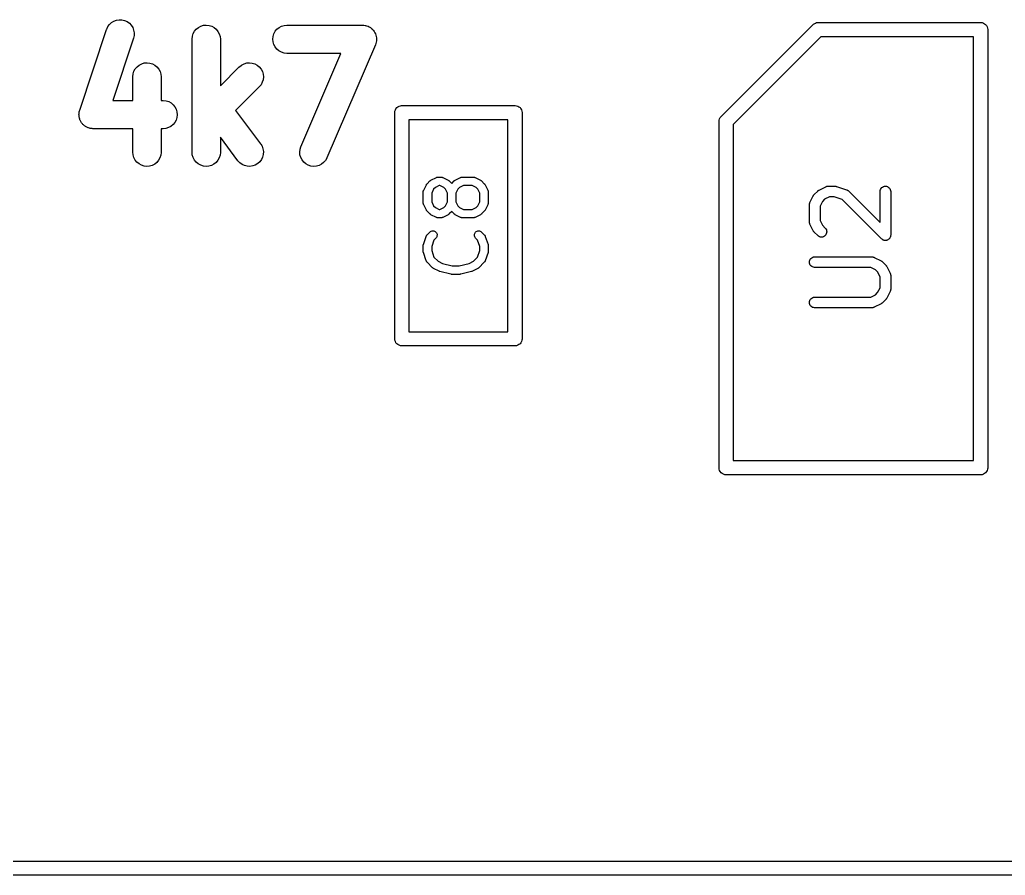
# Model space of a CAD drawing. Extents: x -0.43 to 1.15, y -0.05 to 0.65.
# Drawn here: x 0.6628 to 0.9373, y -0.052 to 0.1864 of the extents above; entities that cross this region are included whole.
import ezdxf

# ---------------------------------------------------------------- set-up
doc = ezdxf.new("R2010")
doc.units = 0
doc.header["$MEASUREMENT"] = 0
doc.layers.add('BLACK', color=7, linetype='CONTINUOUS')

msp = doc.modelspace()

# ---------------------------------------------------------------- linework, layer by layer
at = {"layer": 'BLACK', "linetype": 'CONTINUOUS'}
for p, q in [((0.68704, 0.18374), (0.68736, 0.18444)), ((0.68736, 0.18444), (0.68781, 0.18506)), ((0.68781, 0.18506), (0.68837, 0.18559)), ((0.68837, 0.18559), (0.68903, 0.18599)), ((0.68903, 0.18599), (0.68975, 0.18626)), ((0.68975, 0.18626), (0.69051, 0.18638)), ((0.69051, 0.18638), (0.69128, 0.18635)), ((0.69128, 0.18635), (0.69203, 0.18618)), ((0.69203, 0.18618), (0.69272, 0.18586)), ((0.69272, 0.18586), (0.69335, 0.18541)), ((0.69335, 0.18541), (0.69387, 0.18485)), ((0.69387, 0.18485), (0.69428, 0.1842)), ((0.69428, 0.1842), (0.69455, 0.18348)), ((0.712, 0.18376), (0.71259, 0.18424)), ((0.71259, 0.18424), (0.71328, 0.1846)), ((0.71328, 0.1846), (0.71401, 0.18482)), ((0.71401, 0.18482), (0.71478, 0.18489)), ((0.71478, 0.18489), (0.71554, 0.1848)), ((0.71554, 0.1848), (0.71628, 0.18458)), ((0.71628, 0.18458), (0.71695, 0.18421)), ((0.71695, 0.18421), (0.71754, 0.18372)), ((0.73447, 0.18374), (0.73507, 0.18423)), ((0.73507, 0.18423), (0.73575, 0.18459)), ((0.73575, 0.18459), (0.73648, 0.18481)), ((0.73648, 0.18481), (0.73725, 0.18489)), ((0.73725, 0.18489), (0.75824, 0.18489)), ((0.75824, 0.18489), (0.7583, 0.18488)), ((0.7583, 0.18488), (0.75831, 0.18488)), ((0.75831, 0.18488), (0.75833, 0.18488)), ((0.75833, 0.18488), (0.7587, 0.18484)), ((0.7587, 0.18484), (0.75906, 0.1848)), ((0.75906, 0.1848), (0.75908, 0.18479)), ((0.75908, 0.18479), (0.75909, 0.18479)), ((0.75909, 0.18479), (0.75944, 0.18468)), ((0.75944, 0.18468), (0.7598, 0.18457)), ((0.7598, 0.18457), (0.75981, 0.18456)), ((0.75981, 0.18456), (0.75982, 0.18456)), ((0.75982, 0.18456), (0.76015, 0.18437)), ((0.76015, 0.18437), (0.76047, 0.1842)), ((0.76047, 0.1842), (0.76048, 0.18419)), ((0.76048, 0.18419), (0.76049, 0.18418)), ((0.76049, 0.18418), (0.76078, 0.18394)), ((0.76078, 0.18394), (0.76106, 0.1837)), ((0.85824, 0.15949), (0.8837, 0.18495)), ((0.8837, 0.18495), (0.88376, 0.18502)), ((0.88376, 0.18502), (0.88392, 0.18515)), ((0.88392, 0.18515), (0.88406, 0.18527)), ((0.88406, 0.18527), (0.88424, 0.18536)), ((0.88424, 0.18536), (0.8844, 0.18545)), ((0.8844, 0.18545), (0.88477, 0.18556)), ((0.88477, 0.18556), (0.88506, 0.18559)), ((0.88506, 0.18559), (0.88516, 0.1856)), ((0.88506, 0.18559), (0.88506, 0.18559)), ((0.88516, 0.1856), (0.88525, 0.18559)), ((0.88525, 0.18559), (0.93034, 0.18559)), ((0.93034, 0.18559), (0.93043, 0.1856)), ((0.93043, 0.1856), (0.93053, 0.18559)), ((0.93053, 0.18559), (0.93082, 0.18556)), ((0.93082, 0.18556), (0.93119, 0.18545)), ((0.93119, 0.18545), (0.93153, 0.18527)), ((0.93153, 0.18527), (0.93183, 0.18502)), ((0.93183, 0.18502), (0.93208, 0.18472)), ((0.93208, 0.18472), (0.93226, 0.18438)), ((0.93226, 0.18438), (0.93237, 0.18401)), ((0.93237, 0.18401), (0.93241, 0.18362)), ((0.67952, 0.1612), (0.68702, 0.18369)), ((0.68702, 0.18369), (0.68704, 0.18374)), ((0.69449, 0.1812), (0.68872, 0.16389)), ((0.69466, 0.18195), (0.69449, 0.1812)), ((0.69455, 0.18348), (0.69468, 0.18272)), ((0.69468, 0.18272), (0.69466, 0.18195)), ((0.71081, 0.181), (0.7109, 0.18177)), ((0.7109, 0.18177), (0.71113, 0.1825)), ((0.71113, 0.1825), (0.7115, 0.18317)), ((0.7115, 0.18317), (0.712, 0.18376)), ((0.71754, 0.18372), (0.71803, 0.18313)), ((0.71803, 0.18313), (0.71839, 0.18245)), ((0.71839, 0.18245), (0.71861, 0.18171)), ((0.71861, 0.18171), (0.71869, 0.18095)), ((0.73331, 0.18098), (0.73339, 0.18174)), ((0.73339, 0.18174), (0.73362, 0.18247)), ((0.73362, 0.18247), (0.73398, 0.18315)), ((0.73398, 0.18315), (0.73447, 0.18374)), ((0.76106, 0.1837), (0.76107, 0.18369)), ((0.76107, 0.18369), (0.76108, 0.18368)), ((0.76108, 0.18368), (0.76131, 0.18339)), ((0.76131, 0.18339), (0.76154, 0.1831)), ((0.76154, 0.1831), (0.76155, 0.18309)), ((0.76155, 0.18309), (0.76155, 0.18308)), ((0.76155, 0.18308), (0.76172, 0.18275)), ((0.76172, 0.18275), (0.7619, 0.18242)), ((0.7619, 0.18242), (0.7619, 0.18241)), ((0.7619, 0.18241), (0.76191, 0.1824)), ((0.76191, 0.1824), (0.76201, 0.18204)), ((0.76201, 0.18204), (0.76211, 0.18169)), ((0.76211, 0.18169), (0.76211, 0.18167)), ((0.76211, 0.18167), (0.76212, 0.18166)), ((0.76212, 0.18166), (0.76215, 0.18129)), ((0.76215, 0.18129), (0.76218, 0.18092)), ((0.88597, 0.18165), (0.86154, 0.15722)), ((0.92846, 0.18165), (0.88597, 0.18165)), ((0.92846, 0.06354), (0.92846, 0.18165)), ((0.93241, 0.18362), (0.9324, 0.18353)), ((0.9324, 0.18353), (0.9324, 0.06167)), ((0.71081, 0.18095), (0.71081, 0.181)), ((0.71081, 0.14945), (0.71081, 0.18095)), ((0.71869, 0.18095), (0.71869, 0.16796)), ((0.73338, 0.18021), (0.73331, 0.18098)), ((0.7336, 0.17947), (0.73338, 0.18021)), ((0.73395, 0.17879), (0.7336, 0.17947)), ((0.73443, 0.17819), (0.73395, 0.17879)), ((0.76186, 0.1794), (0.74837, 0.1479)), ((0.76187, 0.17941), (0.76186, 0.1794)), ((0.76198, 0.17977), (0.76187, 0.17942)), ((0.76187, 0.17942), (0.76187, 0.17941)), ((0.7621, 0.18013), (0.76198, 0.17977)), ((0.76214, 0.18052), (0.7621, 0.18016)), ((0.7621, 0.18016), (0.7621, 0.18014)), ((0.7621, 0.18014), (0.7621, 0.18013)), ((0.76218, 0.18089), (0.76214, 0.18052)), ((0.76218, 0.18092), (0.76218, 0.18091)), ((0.76218, 0.18091), (0.76218, 0.18089)), ((0.73502, 0.1777), (0.73443, 0.17819)), ((0.7357, 0.17733), (0.73502, 0.1777)), ((0.73643, 0.1771), (0.7357, 0.17733)), ((0.73719, 0.17701), (0.73643, 0.1771)), ((0.73725, 0.17701), (0.73719, 0.17701)), ((0.75228, 0.17701), (0.73725, 0.17701)), ((0.74113, 0.151), (0.75228, 0.17701)), ((0.695, 0.17267), (0.6955, 0.17326)), ((0.6955, 0.17326), (0.6961, 0.17374)), ((0.6961, 0.17374), (0.69678, 0.1741)), ((0.69678, 0.1741), (0.69751, 0.17432)), ((0.69751, 0.17432), (0.69828, 0.17439)), ((0.69828, 0.17439), (0.69904, 0.17431)), ((0.69904, 0.17431), (0.69978, 0.17408)), ((0.69978, 0.17408), (0.70045, 0.17371)), ((0.70045, 0.17371), (0.70105, 0.17322)), ((0.70105, 0.17322), (0.70153, 0.17263)), ((0.71869, 0.16796), (0.72396, 0.17323)), ((0.72396, 0.17323), (0.724, 0.17327)), ((0.724, 0.17327), (0.72461, 0.17375)), ((0.72461, 0.17375), (0.72529, 0.17411)), ((0.72529, 0.17411), (0.72603, 0.17432)), ((0.72603, 0.17432), (0.72679, 0.17439)), ((0.72679, 0.17439), (0.72755, 0.1743)), ((0.72755, 0.1743), (0.72829, 0.17407)), ((0.72829, 0.17407), (0.72896, 0.17371)), ((0.72896, 0.17371), (0.72955, 0.17321)), ((0.72955, 0.17321), (0.73004, 0.17262)), ((0.69432, 0.1705), (0.6944, 0.17127)), ((0.69432, 0.17045), (0.69432, 0.1705)), ((0.69432, 0.16389), (0.69432, 0.17045)), ((0.6944, 0.17127), (0.69463, 0.172)), ((0.69463, 0.172), (0.695, 0.17267)), ((0.70153, 0.17263), (0.70189, 0.17195)), ((0.70189, 0.17195), (0.70212, 0.17122)), ((0.70212, 0.17122), (0.70219, 0.17045)), ((0.70219, 0.17045), (0.70219, 0.16389)), ((0.73004, 0.17262), (0.73039, 0.17194)), ((0.73039, 0.17194), (0.73061, 0.1712)), ((0.73061, 0.1712), (0.73069, 0.17044)), ((0.73069, 0.17044), (0.73061, 0.16967)), ((0.72953, 0.16767), (0.72295, 0.16108)), ((0.73002, 0.16826), (0.72953, 0.16767)), ((0.73038, 0.16894), (0.73002, 0.16826)), ((0.73061, 0.16967), (0.73038, 0.16894)), ((0.68872, 0.16389), (0.69432, 0.16389)), ((0.70219, 0.16389), (0.70275, 0.16389)), ((0.70275, 0.16389), (0.70281, 0.16389)), ((0.70281, 0.16389), (0.70357, 0.1638)), ((0.70357, 0.1638), (0.7043, 0.16357)), ((0.7043, 0.16357), (0.70498, 0.1632)), ((0.70498, 0.1632), (0.70556, 0.16271)), ((0.70556, 0.16271), (0.70605, 0.16211)), ((0.70605, 0.16211), (0.7064, 0.16143)), ((0.76785, 0.16189), (0.76815, 0.16214)), ((0.76815, 0.16214), (0.7685, 0.16232)), ((0.7685, 0.16232), (0.76887, 0.16243)), ((0.76887, 0.16243), (0.76916, 0.16246)), ((0.76916, 0.16246), (0.76925, 0.16247)), ((0.76925, 0.16247), (0.76935, 0.16246)), ((0.76935, 0.16246), (0.80065, 0.16246)), ((0.80065, 0.16246), (0.80075, 0.16247)), ((0.80075, 0.16247), (0.80084, 0.16246)), ((0.80084, 0.16246), (0.80113, 0.16243)), ((0.80113, 0.16243), (0.80151, 0.16232)), ((0.80151, 0.16232), (0.80185, 0.16214)), ((0.80185, 0.16214), (0.80215, 0.16189)), ((0.67932, 0.15998), (0.67934, 0.16021)), ((0.67933, 0.15983), (0.67932, 0.15998)), ((0.67933, 0.15968), (0.67933, 0.15983)), ((0.67937, 0.15945), (0.67933, 0.15968)), ((0.67934, 0.16021), (0.67935, 0.16045)), ((0.67935, 0.16045), (0.67938, 0.16059)), ((0.67939, 0.15921), (0.67937, 0.15945)), ((0.67938, 0.16059), (0.6794, 0.16074)), ((0.67943, 0.15907), (0.67939, 0.15921)), ((0.6794, 0.16074), (0.67947, 0.16097)), ((0.67947, 0.16097), (0.67952, 0.1612)), ((0.7064, 0.16143), (0.70662, 0.16069)), ((0.70669, 0.15992), (0.70661, 0.15916)), ((0.70662, 0.16069), (0.70669, 0.15992)), ((0.72295, 0.16108), (0.7299, 0.15182)), ((0.76727, 0.16049), (0.76731, 0.16088)), ((0.76728, 0.1604), (0.76727, 0.16049)), ((0.76728, 0.0976), (0.76728, 0.1604)), ((0.76731, 0.16088), (0.76743, 0.16125)), ((0.76743, 0.16125), (0.76761, 0.16159)), ((0.76761, 0.16159), (0.76785, 0.16189)), ((0.80215, 0.16189), (0.80239, 0.16159)), ((0.80239, 0.16159), (0.80258, 0.16125)), ((0.80258, 0.16125), (0.80269, 0.16088)), ((0.80269, 0.16088), (0.80273, 0.16049)), ((0.80273, 0.16049), (0.80272, 0.1604)), ((0.80272, 0.1604), (0.80272, 0.0976)), ((0.85792, 0.15913), (0.85803, 0.15926)), ((0.85803, 0.15926), (0.85817, 0.15943)), ((0.85817, 0.15943), (0.85824, 0.15949)), ((0.67946, 0.15892), (0.67943, 0.15907)), ((0.67954, 0.1587), (0.67946, 0.15892)), ((0.6796, 0.15848), (0.67954, 0.1587)), ((0.67967, 0.15834), (0.6796, 0.15848)), ((0.67973, 0.1582), (0.67967, 0.15834)), ((0.67985, 0.158), (0.67973, 0.1582)), ((0.67996, 0.1578), (0.67985, 0.158)), ((0.68005, 0.15768), (0.67996, 0.1578)), ((0.68013, 0.15755), (0.68005, 0.15768)), ((0.68029, 0.15738), (0.68013, 0.15755)), ((0.68044, 0.1572), (0.68029, 0.15738)), ((0.68056, 0.1571), (0.68044, 0.1572)), ((0.68066, 0.15699), (0.68056, 0.1571)), ((0.68085, 0.15685), (0.68066, 0.15699)), ((0.68103, 0.1567), (0.68085, 0.15685)), ((0.68116, 0.15663), (0.68103, 0.1567)), ((0.68128, 0.15654), (0.68116, 0.15663)), ((0.6815, 0.15645), (0.68128, 0.15654)), ((0.70493, 0.15667), (0.70425, 0.15631)), ((0.70553, 0.15716), (0.70493, 0.15667)), ((0.70602, 0.15775), (0.70553, 0.15716)), ((0.70638, 0.15843), (0.70602, 0.15775)), ((0.70661, 0.15916), (0.70638, 0.15843)), ((0.77122, 0.15852), (0.77122, 0.09947)), ((0.79878, 0.15852), (0.77122, 0.15852)), ((0.79878, 0.09947), (0.79878, 0.15852)), ((0.85759, 0.15803), (0.85761, 0.1582)), ((0.8576, 0.15793), (0.85759, 0.15803)), ((0.8576, 0.06167), (0.8576, 0.15793)), ((0.85761, 0.1582), (0.85763, 0.15842)), ((0.85763, 0.15842), (0.85774, 0.15879)), ((0.85774, 0.15879), (0.8579, 0.15909)), ((0.8579, 0.15909), (0.85792, 0.15913)), ((0.86154, 0.15722), (0.86154, 0.06354)), ((0.6817, 0.15633), (0.6815, 0.15645)), ((0.68185, 0.15629), (0.6817, 0.15633)), ((0.68198, 0.15623), (0.68185, 0.15629)), ((0.68221, 0.15617), (0.68198, 0.15623)), ((0.68244, 0.1561), (0.68221, 0.15617)), ((0.68258, 0.15608), (0.68244, 0.1561)), ((0.68273, 0.15605), (0.68258, 0.15608)), ((0.68297, 0.15604), (0.68273, 0.15605)), ((0.6832, 0.15601), (0.68297, 0.15604)), ((0.68325, 0.15601), (0.6832, 0.15601)), ((0.69432, 0.15601), (0.68325, 0.15601)), ((0.69432, 0.14945), (0.69432, 0.15601)), ((0.70275, 0.15601), (0.70219, 0.15601)), ((0.70219, 0.15601), (0.70219, 0.14945)), ((0.70352, 0.15609), (0.70275, 0.15601)), ((0.70425, 0.15631), (0.70352, 0.15609)), ((0.7236, 0.14709), (0.71869, 0.15364)), ((0.71869, 0.15364), (0.71869, 0.14945)), ((0.7299, 0.15182), (0.72993, 0.15177)), ((0.72993, 0.15177), (0.73032, 0.15111)), ((0.73032, 0.15111), (0.73057, 0.15038)), ((0.7409, 0.15027), (0.74113, 0.151)), ((0.69439, 0.14869), (0.69432, 0.14945)), ((0.69461, 0.14795), (0.69439, 0.14869)), ((0.7021, 0.14863), (0.70187, 0.1479)), ((0.70219, 0.1494), (0.7021, 0.14863)), ((0.70219, 0.14945), (0.70219, 0.1494)), ((0.71089, 0.14869), (0.71081, 0.14945)), ((0.71111, 0.14795), (0.71089, 0.14869)), ((0.7186, 0.14863), (0.71837, 0.1479)), ((0.71869, 0.1494), (0.7186, 0.14863)), ((0.71869, 0.14945), (0.71869, 0.1494)), ((0.73064, 0.14885), (0.73045, 0.14811)), ((0.73057, 0.15038), (0.73068, 0.14962)), ((0.73068, 0.14962), (0.73064, 0.14885)), ((0.74081, 0.14951), (0.7409, 0.15027)), ((0.74087, 0.14874), (0.74081, 0.14951)), ((0.74109, 0.148), (0.74087, 0.14874)), ((0.69497, 0.14727), (0.69461, 0.14795)), ((0.69546, 0.14668), (0.69497, 0.14727)), ((0.69605, 0.14619), (0.69546, 0.14668)), ((0.69673, 0.14582), (0.69605, 0.14619)), ((0.69746, 0.1456), (0.69673, 0.14582)), ((0.69822, 0.14552), (0.69746, 0.1456)), ((0.69899, 0.14558), (0.69822, 0.14552)), ((0.69973, 0.1458), (0.69899, 0.14558)), ((0.70041, 0.14616), (0.69973, 0.1458)), ((0.70101, 0.14664), (0.70041, 0.14616)), ((0.7015, 0.14723), (0.70101, 0.14664)), ((0.70187, 0.1479), (0.7015, 0.14723)), ((0.71147, 0.14727), (0.71111, 0.14795)), ((0.71196, 0.14668), (0.71147, 0.14727)), ((0.71255, 0.14619), (0.71196, 0.14668)), ((0.71322, 0.14582), (0.71255, 0.14619)), ((0.71396, 0.1456), (0.71322, 0.14582)), ((0.71472, 0.14552), (0.71396, 0.1456)), ((0.71549, 0.14558), (0.71472, 0.14552)), ((0.71623, 0.1458), (0.71549, 0.14558)), ((0.71691, 0.14616), (0.71623, 0.1458)), ((0.7175, 0.14664), (0.71691, 0.14616)), ((0.718, 0.14723), (0.7175, 0.14664)), ((0.71837, 0.1479), (0.718, 0.14723)), ((0.72412, 0.14652), (0.7236, 0.14709)), ((0.72474, 0.14607), (0.72412, 0.14652)), ((0.72543, 0.14574), (0.72474, 0.14607)), ((0.72618, 0.14556), (0.72543, 0.14574)), ((0.72695, 0.14552), (0.72618, 0.14556)), ((0.72771, 0.14563), (0.72695, 0.14552)), ((0.72843, 0.14589), (0.72771, 0.14563)), ((0.72909, 0.14629), (0.72843, 0.14589)), ((0.72966, 0.1468), (0.72909, 0.14629)), ((0.73012, 0.14742), (0.72966, 0.1468)), ((0.73045, 0.14811), (0.73012, 0.14742)), ((0.74144, 0.14732), (0.74109, 0.148)), ((0.74191, 0.14672), (0.74144, 0.14732)), ((0.7425, 0.14622), (0.74191, 0.14672)), ((0.74317, 0.14585), (0.7425, 0.14622)), ((0.7439, 0.14561), (0.74317, 0.14585)), ((0.74467, 0.14552), (0.7439, 0.14561)), ((0.74543, 0.14558), (0.74467, 0.14552)), ((0.74617, 0.14578), (0.74543, 0.14558)), ((0.74686, 0.14613), (0.74617, 0.14578)), ((0.74746, 0.1466), (0.74686, 0.14613)), ((0.74796, 0.14718), (0.74746, 0.1466)), ((0.74834, 0.14785), (0.74796, 0.14718)), ((0.74837, 0.1479), (0.74834, 0.14785)), ((0.77532, 0.1389), (0.77607, 0.1404)), ((0.77607, 0.1404), (0.77608, 0.14041)), ((0.77608, 0.14041), (0.77611, 0.14047)), ((0.77611, 0.14047), (0.77614, 0.14053)), ((0.77614, 0.14053), (0.77618, 0.14056)), ((0.77618, 0.14056), (0.7762, 0.14061)), ((0.7762, 0.14061), (0.77625, 0.14065)), ((0.77625, 0.14065), (0.77629, 0.1407)), ((0.77629, 0.1407), (0.77704, 0.14145)), ((0.77704, 0.14145), (0.77705, 0.14147)), ((0.77705, 0.14147), (0.7771, 0.14151)), ((0.7771, 0.14151), (0.77715, 0.14155)), ((0.77715, 0.14155), (0.77719, 0.14158)), ((0.77719, 0.14158), (0.77723, 0.14161)), ((0.77723, 0.14161), (0.77729, 0.14164)), ((0.77729, 0.14164), (0.77735, 0.14168)), ((0.77735, 0.14168), (0.77885, 0.14243)), ((0.77965, 0.14019), (0.77858, 0.13965)), ((0.77885, 0.14243), (0.77886, 0.14243)), ((0.77886, 0.14243), (0.7789, 0.14244)), ((0.7789, 0.14244), (0.77893, 0.14246)), ((0.77893, 0.14246), (0.779, 0.14249)), ((0.779, 0.14249), (0.77908, 0.14251)), ((0.77908, 0.14251), (0.77911, 0.14252)), ((0.77911, 0.14252), (0.77915, 0.14253)), ((0.77915, 0.14253), (0.77923, 0.14254)), ((0.77923, 0.14254), (0.77931, 0.14255)), ((0.77931, 0.14255), (0.77934, 0.14255)), ((0.77934, 0.14255), (0.77938, 0.14255)), ((0.77938, 0.14255), (0.78013, 0.14255)), ((0.77985, 0.14019), (0.77965, 0.14019)), ((0.78093, 0.13965), (0.77985, 0.14019)), ((0.78013, 0.14255), (0.78014, 0.14255)), ((0.78014, 0.14255), (0.78018, 0.14255)), ((0.78018, 0.14255), (0.78021, 0.14255)), ((0.78021, 0.14255), (0.78029, 0.14253)), ((0.78029, 0.14253), (0.78037, 0.14253)), ((0.78037, 0.14253), (0.7804, 0.14251)), ((0.7804, 0.14251), (0.78044, 0.14251)), ((0.78044, 0.14251), (0.78051, 0.14248)), ((0.78051, 0.14248), (0.78059, 0.14245)), ((0.78059, 0.14245), (0.78062, 0.14244)), ((0.78062, 0.14244), (0.78065, 0.14243)), ((0.78065, 0.14243), (0.78215, 0.14168)), ((0.78215, 0.14168), (0.78217, 0.14167)), ((0.78217, 0.14167), (0.78222, 0.14163)), ((0.78222, 0.14163), (0.78228, 0.1416)), ((0.78228, 0.1416), (0.78232, 0.14157)), ((0.78232, 0.14157), (0.78236, 0.14154)), ((0.78236, 0.14154), (0.78241, 0.1415)), ((0.78241, 0.1415), (0.78246, 0.14145)), ((0.78246, 0.14145), (0.78312, 0.14079)), ((0.78312, 0.14079), (0.78379, 0.14145)), ((0.78379, 0.14145), (0.7838, 0.14147)), ((0.7838, 0.14147), (0.78385, 0.14151)), ((0.78385, 0.14151), (0.7839, 0.14155)), ((0.7839, 0.14155), (0.78394, 0.14158)), ((0.78394, 0.14158), (0.78398, 0.14161)), ((0.78398, 0.14161), (0.78404, 0.14164)), ((0.78404, 0.14164), (0.7841, 0.14168)), ((0.7841, 0.14168), (0.7856, 0.14243)), ((0.7864, 0.14019), (0.78533, 0.13965)), ((0.7856, 0.14243), (0.78561, 0.14243)), ((0.78561, 0.14243), (0.78564, 0.14244)), ((0.78564, 0.14244), (0.78568, 0.14246)), ((0.78568, 0.14246), (0.78575, 0.14249)), ((0.78575, 0.14249), (0.78583, 0.14251)), ((0.78583, 0.14251), (0.78586, 0.14252)), ((0.78586, 0.14252), (0.7859, 0.14253)), ((0.7859, 0.14253), (0.78598, 0.14254)), ((0.78598, 0.14254), (0.78606, 0.14255)), ((0.78606, 0.14255), (0.78609, 0.14255)), ((0.78609, 0.14255), (0.78612, 0.14255)), ((0.78612, 0.14255), (0.78912, 0.14255)), ((0.78885, 0.14019), (0.7864, 0.14019)), ((0.78992, 0.13965), (0.78885, 0.14019)), ((0.78912, 0.14255), (0.78914, 0.14255)), ((0.78914, 0.14255), (0.78918, 0.14255)), ((0.78918, 0.14255), (0.78921, 0.14255)), ((0.78921, 0.14255), (0.78929, 0.14253)), ((0.78929, 0.14253), (0.78937, 0.14253)), ((0.78937, 0.14253), (0.7894, 0.14251)), ((0.7894, 0.14251), (0.78944, 0.14251)), ((0.78944, 0.14251), (0.78951, 0.14248)), ((0.78951, 0.14248), (0.78959, 0.14245)), ((0.78959, 0.14245), (0.78962, 0.14244)), ((0.78962, 0.14244), (0.78965, 0.14243)), ((0.78965, 0.14243), (0.79115, 0.14168)), ((0.79115, 0.14168), (0.79117, 0.14167)), ((0.79117, 0.14167), (0.79122, 0.14163)), ((0.79122, 0.14163), (0.79128, 0.1416)), ((0.79128, 0.1416), (0.79132, 0.14157)), ((0.79132, 0.14157), (0.79136, 0.14154)), ((0.79136, 0.14154), (0.79141, 0.1415)), ((0.79141, 0.1415), (0.79146, 0.14145)), ((0.79146, 0.14145), (0.79221, 0.1407)), ((0.79221, 0.1407), (0.79222, 0.14069)), ((0.79222, 0.14069), (0.79226, 0.14064)), ((0.79226, 0.14064), (0.79231, 0.14059)), ((0.79231, 0.14059), (0.79233, 0.14055)), ((0.79233, 0.14055), (0.79236, 0.14051)), ((0.79236, 0.14051), (0.79239, 0.14045)), ((0.79239, 0.14045), (0.79243, 0.1404)), ((0.79243, 0.1404), (0.79318, 0.1389)), ((0.88768, 0.13998), (0.88778, 0.13999)), ((0.88778, 0.13999), (0.88788, 0.14001)), ((0.88788, 0.14001), (0.88793, 0.14001)), ((0.88793, 0.14001), (0.88797, 0.14001)), ((0.88797, 0.14001), (0.88984, 0.14001)), ((0.88984, 0.14001), (0.88987, 0.14001)), ((0.88987, 0.14001), (0.88995, 0.14)), ((0.88995, 0.14), (0.89003, 0.14)), ((0.89003, 0.14), (0.89009, 0.13998)), ((0.90363, 0.13998), (0.90392, 0.14001)), ((0.90392, 0.14001), (0.9042, 0.13998)), ((0.77519, 0.13839), (0.7752, 0.13842)), ((0.77519, 0.13837), (0.77519, 0.13839)), ((0.77519, 0.13537), (0.77519, 0.13837)), ((0.7752, 0.13846), (0.77521, 0.13853)), ((0.7752, 0.13842), (0.7752, 0.13846)), ((0.77521, 0.13853), (0.77522, 0.13861)), ((0.77522, 0.13861), (0.77523, 0.13865)), ((0.77523, 0.13865), (0.77524, 0.13868)), ((0.77524, 0.13868), (0.77527, 0.13876)), ((0.77527, 0.13876), (0.77529, 0.13883)), ((0.77529, 0.13883), (0.77531, 0.13887)), ((0.77531, 0.13887), (0.77532, 0.1389)), ((0.7781, 0.13917), (0.77756, 0.13809)), ((0.77756, 0.13809), (0.77756, 0.13565)), ((0.77858, 0.13965), (0.7781, 0.13917)), ((0.78141, 0.13917), (0.78093, 0.13965)), ((0.78194, 0.13809), (0.78141, 0.13917)), ((0.78194, 0.13565), (0.78194, 0.13809)), ((0.78485, 0.13917), (0.78431, 0.13809)), ((0.78431, 0.13809), (0.78431, 0.13565)), ((0.78533, 0.13965), (0.78485, 0.13917)), ((0.7904, 0.13917), (0.78992, 0.13965)), ((0.79094, 0.13809), (0.7904, 0.13917)), ((0.79094, 0.13565), (0.79094, 0.13809)), ((0.79318, 0.1389), (0.79319, 0.13888)), ((0.79319, 0.13888), (0.7932, 0.13885)), ((0.7932, 0.13885), (0.79322, 0.13882)), ((0.79322, 0.13882), (0.79324, 0.13874)), ((0.79324, 0.13874), (0.79327, 0.13867)), ((0.79327, 0.13867), (0.79327, 0.13863)), ((0.79327, 0.13863), (0.79328, 0.1386)), ((0.79328, 0.1386), (0.79329, 0.13852)), ((0.79329, 0.13852), (0.7933, 0.13844)), ((0.7933, 0.13844), (0.7933, 0.13841)), ((0.7933, 0.13841), (0.79331, 0.13837)), ((0.79331, 0.13837), (0.79331, 0.13537)), ((0.8829, 0.13545), (0.88384, 0.13732)), ((0.88384, 0.13732), (0.88385, 0.13734)), ((0.88385, 0.13734), (0.88389, 0.13741)), ((0.88389, 0.13741), (0.88393, 0.13748)), ((0.88393, 0.13748), (0.88397, 0.13753)), ((0.88397, 0.13753), (0.884, 0.13758)), ((0.884, 0.13758), (0.88406, 0.13764)), ((0.88406, 0.13764), (0.88411, 0.1377)), ((0.88411, 0.1377), (0.88505, 0.13864)), ((0.88505, 0.13864), (0.88507, 0.13866)), ((0.88507, 0.13866), (0.88513, 0.13871)), ((0.88513, 0.13871), (0.88519, 0.13876)), ((0.88519, 0.13876), (0.88524, 0.1388)), ((0.88524, 0.1388), (0.88529, 0.13883)), ((0.88529, 0.13883), (0.88536, 0.13887)), ((0.88536, 0.13887), (0.88543, 0.13892)), ((0.88543, 0.13892), (0.88731, 0.13985)), ((0.88731, 0.13985), (0.88733, 0.13986)), ((0.88733, 0.13986), (0.88737, 0.13988)), ((0.88737, 0.13988), (0.88741, 0.1399)), ((0.88741, 0.1399), (0.8875, 0.13993)), ((0.8875, 0.13993), (0.8876, 0.13996)), ((0.8876, 0.13996), (0.88764, 0.13997)), ((0.88764, 0.13997), (0.88768, 0.13998)), ((0.89009, 0.13998), (0.89015, 0.13998)), ((0.89015, 0.13998), (0.89023, 0.13995)), ((0.89023, 0.13995), (0.89031, 0.13994)), ((0.89031, 0.13994), (0.89312, 0.139)), ((0.89312, 0.139), (0.89314, 0.13899)), ((0.89314, 0.13899), (0.89318, 0.13897)), ((0.89318, 0.13897), (0.89322, 0.13896)), ((0.89322, 0.13896), (0.89331, 0.13891)), ((0.89331, 0.13891), (0.8934, 0.13887)), ((0.8934, 0.13887), (0.89344, 0.13884)), ((0.89344, 0.13884), (0.89348, 0.13882)), ((0.89348, 0.13882), (0.89355, 0.13876)), ((0.89355, 0.13876), (0.89364, 0.1387)), ((0.89364, 0.1387), (0.89367, 0.13867)), ((0.89367, 0.13867), (0.8937, 0.13864)), ((0.8937, 0.13864), (0.90243, 0.12991)), ((0.90243, 0.13856), (0.90246, 0.13884)), ((0.90243, 0.13853), (0.90243, 0.13856)), ((0.90243, 0.12991), (0.90243, 0.13853)), ((0.90246, 0.13884), (0.90255, 0.13912)), ((0.90255, 0.13912), (0.90269, 0.13937)), ((0.90269, 0.13937), (0.90287, 0.13959)), ((0.90287, 0.13959), (0.9031, 0.13977)), ((0.9031, 0.13977), (0.90335, 0.1399)), ((0.90335, 0.1399), (0.90363, 0.13998)), ((0.9042, 0.13998), (0.90448, 0.13989)), ((0.90448, 0.13989), (0.90473, 0.13976)), ((0.90473, 0.13976), (0.90495, 0.13957)), ((0.90495, 0.13957), (0.90514, 0.13935)), ((0.90514, 0.13935), (0.90527, 0.1391)), ((0.90527, 0.1391), (0.90535, 0.13882)), ((0.90535, 0.13882), (0.90538, 0.13853)), ((0.90538, 0.13853), (0.90538, 0.12635)), ((0.7752, 0.13534), (0.77519, 0.13537)), ((0.7752, 0.1353), (0.7752, 0.13534)), ((0.77521, 0.13522), (0.7752, 0.1353)), ((0.77522, 0.13514), (0.77521, 0.13522)), ((0.77523, 0.13511), (0.77522, 0.13514)), ((0.77523, 0.13507), (0.77523, 0.13511)), ((0.77526, 0.135), (0.77523, 0.13507)), ((0.77528, 0.13492), (0.77526, 0.135)), ((0.7753, 0.13489), (0.77528, 0.13492)), ((0.77531, 0.13486), (0.7753, 0.13489)), ((0.77532, 0.13484), (0.77531, 0.13486)), ((0.77607, 0.13334), (0.77532, 0.13484)), ((0.77756, 0.13565), (0.7781, 0.13457)), ((0.7781, 0.13457), (0.77858, 0.13409)), ((0.78093, 0.13409), (0.78141, 0.13457)), ((0.78141, 0.13457), (0.78194, 0.13565)), ((0.78431, 0.13565), (0.78485, 0.13457)), ((0.78485, 0.13457), (0.78533, 0.13409)), ((0.78992, 0.13409), (0.7904, 0.13457)), ((0.7904, 0.13457), (0.79094, 0.13565)), ((0.79318, 0.13484), (0.79243, 0.13334)), ((0.79319, 0.13487), (0.79318, 0.13484)), ((0.79321, 0.1349), (0.79319, 0.13487)), ((0.79323, 0.13498), (0.79321, 0.1349)), ((0.79326, 0.13506), (0.79323, 0.13498)), ((0.79327, 0.13509), (0.79326, 0.13506)), ((0.79328, 0.13512), (0.79327, 0.13509)), ((0.79329, 0.1352), (0.79328, 0.13512)), ((0.7933, 0.13528), (0.79329, 0.1352)), ((0.79331, 0.13535), (0.7933, 0.13532)), ((0.7933, 0.13532), (0.7933, 0.13528)), ((0.79331, 0.13537), (0.79331, 0.13535)), ((0.88274, 0.13481), (0.88275, 0.13485)), ((0.88274, 0.13478), (0.88274, 0.13481)), ((0.88274, 0.1301), (0.88274, 0.13478)), ((0.88275, 0.13489), (0.88277, 0.13499)), ((0.88275, 0.13485), (0.88275, 0.13489)), ((0.88277, 0.13499), (0.88278, 0.13509)), ((0.88278, 0.13509), (0.88279, 0.13513)), ((0.88279, 0.13513), (0.8828, 0.13518)), ((0.8828, 0.13518), (0.88283, 0.13527)), ((0.88283, 0.13527), (0.88286, 0.13537)), ((0.88286, 0.13537), (0.88288, 0.1354)), ((0.88288, 0.1354), (0.8829, 0.13545)), ((0.88637, 0.13578), (0.8857, 0.13444)), ((0.88697, 0.13638), (0.88637, 0.13578)), ((0.88832, 0.13706), (0.88697, 0.13638)), ((0.8896, 0.13706), (0.88832, 0.13706)), ((0.89186, 0.13631), (0.8896, 0.13706)), ((0.90286, 0.1253), (0.89186, 0.13631)), ((0.77611, 0.13329), (0.77607, 0.13334)), ((0.77614, 0.13323), (0.77611, 0.13329)), ((0.77617, 0.13319), (0.77614, 0.13323)), ((0.77619, 0.13315), (0.77617, 0.13319)), ((0.77624, 0.1331), (0.77619, 0.13315)), ((0.77628, 0.13305), (0.77624, 0.1331)), ((0.77629, 0.13303), (0.77628, 0.13305)), ((0.77704, 0.13229), (0.77629, 0.13303)), ((0.77709, 0.13224), (0.77704, 0.13229)), ((0.77714, 0.1322), (0.77709, 0.13224)), ((0.77718, 0.13217), (0.77714, 0.1322)), ((0.77722, 0.13214), (0.77718, 0.13217)), ((0.77728, 0.13211), (0.77722, 0.13214)), ((0.77733, 0.13207), (0.77728, 0.13211)), ((0.77735, 0.13206), (0.77733, 0.13207)), ((0.77885, 0.13131), (0.77735, 0.13206)), ((0.77858, 0.13409), (0.77965, 0.13355)), ((0.77965, 0.13355), (0.77985, 0.13355)), ((0.77985, 0.13355), (0.78093, 0.13409)), ((0.78215, 0.13206), (0.78065, 0.13131)), ((0.78221, 0.1321), (0.78215, 0.13206)), ((0.78227, 0.13213), (0.78221, 0.1321)), ((0.78231, 0.13216), (0.78227, 0.13213)), ((0.78235, 0.13219), (0.78231, 0.13216)), ((0.7824, 0.13223), (0.78235, 0.13219)), ((0.78245, 0.13227), (0.7824, 0.13223)), ((0.78246, 0.13229), (0.78245, 0.13227)), ((0.78312, 0.13295), (0.78246, 0.13229)), ((0.78379, 0.13229), (0.78312, 0.13295)), ((0.78384, 0.13224), (0.78379, 0.13229)), ((0.78389, 0.1322), (0.78384, 0.13224)), ((0.78393, 0.13217), (0.78389, 0.1322)), ((0.78397, 0.13214), (0.78393, 0.13217)), ((0.78403, 0.13211), (0.78397, 0.13214)), ((0.78408, 0.13207), (0.78403, 0.13211)), ((0.7841, 0.13206), (0.78408, 0.13207)), ((0.7856, 0.13131), (0.7841, 0.13206)), ((0.78533, 0.13409), (0.7864, 0.13355)), ((0.7864, 0.13355), (0.78885, 0.13355)), ((0.78885, 0.13355), (0.78992, 0.13409)), ((0.79115, 0.13206), (0.78965, 0.13131)), ((0.79121, 0.1321), (0.79115, 0.13206)), ((0.79127, 0.13213), (0.79121, 0.1321)), ((0.79131, 0.13216), (0.79127, 0.13213)), ((0.79135, 0.13219), (0.79131, 0.13216)), ((0.7914, 0.13223), (0.79135, 0.13219)), ((0.79145, 0.13227), (0.7914, 0.13223)), ((0.79146, 0.13229), (0.79145, 0.13227)), ((0.79221, 0.13303), (0.79146, 0.13229)), ((0.79225, 0.13309), (0.79221, 0.13303)), ((0.7923, 0.13313), (0.79225, 0.13309)), ((0.79232, 0.13317), (0.7923, 0.13313)), ((0.79236, 0.13321), (0.79232, 0.13317)), ((0.79239, 0.13327), (0.79236, 0.13321)), ((0.79242, 0.13333), (0.79239, 0.13327)), ((0.79243, 0.13334), (0.79242, 0.13333)), ((0.8857, 0.13444), (0.8857, 0.13045)), ((0.77888, 0.1313), (0.77885, 0.13131)), ((0.77891, 0.13129), (0.77888, 0.1313)), ((0.77899, 0.13126), (0.77891, 0.13129)), ((0.77906, 0.13123), (0.77899, 0.13126)), ((0.7791, 0.13123), (0.77906, 0.13123)), ((0.77913, 0.13121), (0.7791, 0.13123)), ((0.77921, 0.13121), (0.77913, 0.13121)), ((0.77929, 0.13119), (0.77921, 0.13121)), ((0.77932, 0.13119), (0.77929, 0.13119)), ((0.77936, 0.13119), (0.77932, 0.13119)), ((0.77938, 0.13119), (0.77936, 0.13119)), ((0.78013, 0.13119), (0.77938, 0.13119)), ((0.78016, 0.13119), (0.78013, 0.13119)), ((0.78019, 0.13119), (0.78016, 0.13119)), ((0.78027, 0.1312), (0.78019, 0.13119)), ((0.78036, 0.13121), (0.78027, 0.1312)), ((0.78039, 0.13122), (0.78036, 0.13121)), ((0.78042, 0.13123), (0.78039, 0.13122)), ((0.7805, 0.13126), (0.78042, 0.13123)), ((0.78058, 0.13128), (0.7805, 0.13126)), ((0.78061, 0.13129), (0.78058, 0.13128)), ((0.78064, 0.13131), (0.78061, 0.13129)), ((0.78065, 0.13131), (0.78064, 0.13131)), ((0.78563, 0.1313), (0.7856, 0.13131)), ((0.78566, 0.13129), (0.78563, 0.1313)), ((0.78574, 0.13126), (0.78566, 0.13129)), ((0.78581, 0.13123), (0.78574, 0.13126)), ((0.78585, 0.13123), (0.78581, 0.13123)), ((0.78588, 0.13121), (0.78585, 0.13123)), ((0.78596, 0.13121), (0.78588, 0.13121)), ((0.78604, 0.13119), (0.78596, 0.13121)), ((0.78607, 0.13119), (0.78604, 0.13119)), ((0.78611, 0.13119), (0.78607, 0.13119)), ((0.78612, 0.13119), (0.78611, 0.13119)), ((0.78912, 0.13119), (0.78612, 0.13119)), ((0.78916, 0.13119), (0.78912, 0.13119)), ((0.78919, 0.13119), (0.78916, 0.13119)), ((0.78927, 0.1312), (0.78919, 0.13119)), ((0.78935, 0.13121), (0.78927, 0.1312)), ((0.78939, 0.13122), (0.78935, 0.13121)), ((0.78942, 0.13123), (0.78939, 0.13122)), ((0.7895, 0.13126), (0.78942, 0.13123)), ((0.78958, 0.13128), (0.7895, 0.13126)), ((0.78961, 0.13129), (0.78958, 0.13128)), ((0.78964, 0.13131), (0.78961, 0.13129)), ((0.78965, 0.13131), (0.78964, 0.13131)), ((0.88275, 0.13005), (0.88274, 0.1301)), ((0.88275, 0.13001), (0.88275, 0.13005)), ((0.88276, 0.12991), (0.88275, 0.13001)), ((0.88277, 0.12981), (0.88276, 0.12991)), ((0.88278, 0.12977), (0.88277, 0.12981)), ((0.88279, 0.12973), (0.88278, 0.12977)), ((0.88283, 0.12963), (0.88279, 0.12973)), ((0.88285, 0.12954), (0.88283, 0.12963)), ((0.88287, 0.1295), (0.88285, 0.12954)), ((0.88289, 0.12946), (0.88287, 0.1295)), ((0.8829, 0.12944), (0.88289, 0.12946)), ((0.88384, 0.12756), (0.8829, 0.12944)), ((0.8857, 0.13045), (0.88637, 0.1291)), ((0.88637, 0.1291), (0.88714, 0.12833)), ((0.77613, 0.12625), (0.77614, 0.12628)), ((0.77614, 0.12628), (0.7762, 0.12634)), ((0.7762, 0.12634), (0.77624, 0.12641)), ((0.77624, 0.12641), (0.77627, 0.12643)), ((0.77627, 0.12643), (0.77629, 0.12646)), ((0.77629, 0.12646), (0.77704, 0.12721)), ((0.77704, 0.12721), (0.77705, 0.12722)), ((0.77705, 0.12722), (0.77723, 0.12736)), ((0.77723, 0.12736), (0.77744, 0.12747)), ((0.77744, 0.12747), (0.77766, 0.12753)), ((0.77766, 0.12753), (0.77789, 0.12755)), ((0.77789, 0.12755), (0.77812, 0.12753)), ((0.77812, 0.12753), (0.77834, 0.12746)), ((0.77834, 0.12746), (0.77854, 0.12735)), ((0.77854, 0.12735), (0.77872, 0.1272)), ((0.77872, 0.1272), (0.77886, 0.12702)), ((0.77886, 0.12702), (0.77897, 0.12682)), ((0.77897, 0.12682), (0.77904, 0.1266)), ((0.77906, 0.12637), (0.77903, 0.12614)), ((0.77904, 0.1266), (0.77906, 0.12637)), ((0.78944, 0.12638), (0.78947, 0.12661)), ((0.78946, 0.12615), (0.78944, 0.12638)), ((0.78947, 0.12661), (0.78954, 0.12683)), ((0.78954, 0.12683), (0.78965, 0.12704)), ((0.78965, 0.12704), (0.7898, 0.12721)), ((0.7898, 0.12721), (0.78997, 0.12736)), ((0.78997, 0.12736), (0.79018, 0.12746)), ((0.79018, 0.12746), (0.7904, 0.12753)), ((0.7904, 0.12753), (0.79063, 0.12755)), ((0.79063, 0.12755), (0.79086, 0.12753)), ((0.79086, 0.12753), (0.79108, 0.12746)), ((0.79108, 0.12746), (0.79128, 0.12735)), ((0.79128, 0.12735), (0.79146, 0.12721)), ((0.79146, 0.12721), (0.79221, 0.12646)), ((0.79221, 0.12646), (0.79222, 0.12645)), ((0.79222, 0.12645), (0.79224, 0.12642)), ((0.79224, 0.12642), (0.79227, 0.12639)), ((0.79227, 0.12639), (0.79231, 0.12633)), ((0.79231, 0.12633), (0.79236, 0.12626)), ((0.79236, 0.12626), (0.79238, 0.12623)), ((0.88388, 0.12749), (0.88384, 0.12756)), ((0.88392, 0.12742), (0.88388, 0.12749)), ((0.88396, 0.12737), (0.88392, 0.12742)), ((0.88399, 0.12732), (0.88396, 0.12737)), ((0.88405, 0.12726), (0.88399, 0.12732)), ((0.8841, 0.12719), (0.88405, 0.12726)), ((0.88411, 0.12718), (0.8841, 0.12719)), ((0.88505, 0.12624), (0.88411, 0.12718)), ((0.88732, 0.12646), (0.88713, 0.12623)), ((0.88714, 0.12833), (0.88715, 0.12832)), ((0.88715, 0.12832), (0.88733, 0.12809)), ((0.88745, 0.12671), (0.88732, 0.12646)), ((0.88733, 0.12809), (0.88747, 0.12783)), ((0.88754, 0.12698), (0.88745, 0.12671)), ((0.88747, 0.12783), (0.88755, 0.12756)), ((0.88757, 0.12727), (0.88754, 0.12698)), ((0.88755, 0.12756), (0.88757, 0.12727)), ((0.90538, 0.12633), (0.90537, 0.12619)), ((0.90538, 0.12635), (0.90538, 0.12633)), ((0.90538, 0.12633), (0.90538, 0.12633)), ((0.90538, 0.12633), (0.90538, 0.12633)), ((0.90538, 0.12633), (0.90538, 0.12633)), ((0.7752, 0.12352), (0.77521, 0.12357)), ((0.7752, 0.12345), (0.7752, 0.12352)), ((0.77521, 0.12357), (0.77522, 0.12362)), ((0.77522, 0.12362), (0.77524, 0.12368)), ((0.77524, 0.12368), (0.77526, 0.12374)), ((0.77526, 0.12374), (0.77601, 0.12599)), ((0.77601, 0.12601), (0.77602, 0.12604)), ((0.77601, 0.12599), (0.77601, 0.12601)), ((0.77602, 0.12604), (0.77604, 0.12607)), ((0.77604, 0.12607), (0.77607, 0.12615)), ((0.77607, 0.12615), (0.77611, 0.12622)), ((0.77611, 0.12622), (0.77613, 0.12625)), ((0.77816, 0.12498), (0.77756, 0.12318)), ((0.77871, 0.12554), (0.77816, 0.12498)), ((0.77886, 0.12571), (0.77871, 0.12554)), ((0.77897, 0.12592), (0.77886, 0.12571)), ((0.77903, 0.12614), (0.77897, 0.12592)), ((0.78953, 0.12593), (0.78946, 0.12615)), ((0.78963, 0.12573), (0.78953, 0.12593)), ((0.78978, 0.12555), (0.78963, 0.12573)), ((0.78979, 0.12554), (0.78978, 0.12555)), ((0.79034, 0.12498), (0.78979, 0.12554)), ((0.79094, 0.12318), (0.79034, 0.12498)), ((0.79238, 0.12623), (0.7924, 0.12621)), ((0.7924, 0.12621), (0.79243, 0.12613)), ((0.79243, 0.12613), (0.79247, 0.12606)), ((0.79247, 0.12606), (0.79248, 0.12603)), ((0.79248, 0.12603), (0.79249, 0.12599)), ((0.79249, 0.12599), (0.79324, 0.12374)), ((0.79324, 0.12374), (0.79325, 0.12373)), ((0.79325, 0.12373), (0.79326, 0.12366)), ((0.79326, 0.12366), (0.79328, 0.1236)), ((0.79328, 0.1236), (0.79329, 0.12355)), ((0.79329, 0.12355), (0.7933, 0.1235)), ((0.88527, 0.12606), (0.88505, 0.12624)), ((0.88553, 0.12592), (0.88527, 0.12606)), ((0.8858, 0.12584), (0.88553, 0.12592)), ((0.88609, 0.12581), (0.8858, 0.12584)), ((0.88638, 0.12584), (0.88609, 0.12581)), ((0.88665, 0.12592), (0.88638, 0.12584)), ((0.88691, 0.12605), (0.88665, 0.12592)), ((0.88713, 0.12623), (0.88691, 0.12605)), ((0.90297, 0.12522), (0.90286, 0.1253)), ((0.90308, 0.12512), (0.90297, 0.12522)), ((0.90321, 0.12506), (0.90308, 0.12512)), ((0.90308, 0.12512), (0.90308, 0.12512)), ((0.90308, 0.12512), (0.90308, 0.12512)), ((0.90333, 0.12499), (0.90321, 0.12506)), ((0.90334, 0.12499), (0.90333, 0.12499)), ((0.90334, 0.12498), (0.90334, 0.12499)), ((0.90348, 0.12494), (0.90334, 0.12498)), ((0.90361, 0.1249), (0.90348, 0.12494)), ((0.90376, 0.12489), (0.90361, 0.1249)), ((0.90361, 0.1249), (0.90361, 0.1249)), ((0.90361, 0.1249), (0.90361, 0.1249)), ((0.9039, 0.12487), (0.90376, 0.12489)), ((0.90405, 0.12488), (0.9039, 0.12487)), ((0.9039, 0.12487), (0.9039, 0.12487)), ((0.9039, 0.12487), (0.9039, 0.12487)), ((0.90418, 0.1249), (0.90405, 0.12488)), ((0.90419, 0.1249), (0.90418, 0.1249)), ((0.90418, 0.1249), (0.90418, 0.1249)), ((0.90433, 0.12494), (0.90419, 0.1249)), ((0.90446, 0.12498), (0.90433, 0.12494)), ((0.90459, 0.12505), (0.90446, 0.12498)), ((0.90446, 0.12498), (0.90446, 0.12498)), ((0.90446, 0.12498), (0.90446, 0.12498)), ((0.90471, 0.12511), (0.90459, 0.12505)), ((0.90472, 0.12511), (0.90471, 0.12511)), ((0.90483, 0.12521), (0.90472, 0.12512)), ((0.90472, 0.12512), (0.90472, 0.12511)), ((0.90494, 0.12529), (0.90483, 0.12521)), ((0.90503, 0.12541), (0.90494, 0.1253)), ((0.90494, 0.1253), (0.90494, 0.12529)), ((0.90494, 0.12529), (0.90494, 0.12529)), ((0.90512, 0.12551), (0.90503, 0.12541)), ((0.90513, 0.12552), (0.90512, 0.12552)), ((0.90512, 0.12552), (0.90512, 0.12551)), ((0.90519, 0.12564), (0.90513, 0.12552)), ((0.90526, 0.12577), (0.90519, 0.12564)), ((0.90531, 0.1259), (0.90526, 0.12577)), ((0.90526, 0.12577), (0.90526, 0.12577)), ((0.90526, 0.12577), (0.90526, 0.12577)), ((0.90535, 0.12604), (0.90531, 0.1259)), ((0.90537, 0.12619), (0.90535, 0.12605)), ((0.90535, 0.12605), (0.90535, 0.12604)), ((0.90535, 0.12604), (0.90535, 0.12604)), ((0.77519, 0.12339), (0.7752, 0.12345)), ((0.77519, 0.12337), (0.77519, 0.12339)), ((0.77519, 0.12187), (0.77519, 0.12337)), ((0.7752, 0.12181), (0.77519, 0.12187)), ((0.7752, 0.12174), (0.7752, 0.12181)), ((0.77521, 0.12169), (0.7752, 0.12174)), ((0.77522, 0.12164), (0.77521, 0.12169)), ((0.77524, 0.12158), (0.77522, 0.12164)), ((0.77525, 0.12151), (0.77524, 0.12158)), ((0.77526, 0.1215), (0.77525, 0.12151)), ((0.77601, 0.11925), (0.77526, 0.1215)), ((0.77756, 0.12318), (0.77756, 0.12206)), ((0.77756, 0.12206), (0.77816, 0.12026)), ((0.79034, 0.12026), (0.79094, 0.12206)), ((0.79094, 0.12206), (0.79094, 0.12318)), ((0.79324, 0.1215), (0.79249, 0.11925)), ((0.79326, 0.12156), (0.79324, 0.1215)), ((0.79328, 0.12163), (0.79326, 0.12156)), ((0.79329, 0.12168), (0.79328, 0.12163)), ((0.7933, 0.12172), (0.79329, 0.12168)), ((0.7933, 0.1235), (0.7933, 0.12344)), ((0.7933, 0.12344), (0.79331, 0.12337)), ((0.79331, 0.12186), (0.7933, 0.12179)), ((0.7933, 0.12179), (0.7933, 0.12172)), ((0.79331, 0.12337), (0.79331, 0.12187)), ((0.79331, 0.12187), (0.79331, 0.12186)), ((0.77602, 0.11922), (0.77601, 0.11925)), ((0.77603, 0.11918), (0.77602, 0.11922)), ((0.77607, 0.11911), (0.77603, 0.11918)), ((0.7761, 0.11904), (0.77607, 0.11911)), ((0.77612, 0.11901), (0.7761, 0.11904)), ((0.77614, 0.11898), (0.77612, 0.11901)), ((0.77619, 0.11892), (0.77614, 0.11898)), ((0.77623, 0.11885), (0.77619, 0.11892)), ((0.77626, 0.11883), (0.77623, 0.11885)), ((0.77628, 0.1188), (0.77626, 0.11883)), ((0.77629, 0.11879), (0.77628, 0.1188)), ((0.77779, 0.11729), (0.77629, 0.11879)), ((0.77816, 0.12026), (0.77933, 0.11909)), ((0.77933, 0.11909), (0.78054, 0.11849)), ((0.78054, 0.11849), (0.78327, 0.1178)), ((0.78523, 0.1178), (0.78796, 0.11849)), ((0.78796, 0.11849), (0.78917, 0.11909)), ((0.78917, 0.11909), (0.79034, 0.12026)), ((0.79221, 0.11879), (0.79071, 0.11729)), ((0.79223, 0.11881), (0.79221, 0.11879)), ((0.79226, 0.11884), (0.79223, 0.11881)), ((0.7923, 0.1189), (0.79226, 0.11884)), ((0.79236, 0.11897), (0.7923, 0.1189)), ((0.79237, 0.119), (0.79236, 0.11897)), ((0.79239, 0.11902), (0.79237, 0.119)), ((0.79243, 0.1191), (0.79239, 0.11902)), ((0.79246, 0.11917), (0.79243, 0.1191)), ((0.79248, 0.1192), (0.79246, 0.11917)), ((0.79249, 0.11923), (0.79248, 0.1192)), ((0.79249, 0.11925), (0.79249, 0.11923)), ((0.88274, 0.11886), (0.88277, 0.11915)), ((0.88277, 0.11857), (0.88274, 0.11886)), ((0.88277, 0.11915), (0.88286, 0.11942)), ((0.88285, 0.1183), (0.88277, 0.11857)), ((0.88299, 0.11804), (0.88285, 0.1183)), ((0.88286, 0.11942), (0.883, 0.11967)), ((0.88316, 0.11782), (0.88299, 0.11804)), ((0.883, 0.11967), (0.88318, 0.1199)), ((0.88318, 0.1199), (0.8834, 0.12008)), ((0.8834, 0.12008), (0.88366, 0.12021)), ((0.88366, 0.12021), (0.88393, 0.1203)), ((0.88393, 0.1203), (0.88422, 0.12033)), ((0.88422, 0.12033), (0.90016, 0.12033)), ((0.90016, 0.12033), (0.90018, 0.12033)), ((0.90018, 0.12033), (0.90022, 0.12032)), ((0.90022, 0.12032), (0.90026, 0.12032)), ((0.90026, 0.12032), (0.90036, 0.1203)), ((0.90036, 0.1203), (0.90046, 0.12029)), ((0.90046, 0.12029), (0.9005, 0.12028)), ((0.9005, 0.12028), (0.90055, 0.12027)), ((0.90055, 0.12027), (0.90064, 0.12024)), ((0.90064, 0.12024), (0.90074, 0.12021)), ((0.90074, 0.12021), (0.90077, 0.12019)), ((0.90077, 0.12019), (0.90082, 0.12017)), ((0.90082, 0.12017), (0.90269, 0.11923)), ((0.90269, 0.11923), (0.90271, 0.11922)), ((0.90271, 0.11922), (0.90278, 0.11918)), ((0.90278, 0.11918), (0.90285, 0.11914)), ((0.90285, 0.11914), (0.9029, 0.1191)), ((0.9029, 0.1191), (0.90295, 0.11907)), ((0.90295, 0.11907), (0.90301, 0.11901)), ((0.90301, 0.11901), (0.90307, 0.11896)), ((0.90307, 0.11896), (0.90401, 0.11802)), ((0.77784, 0.11725), (0.77779, 0.11729)), ((0.77789, 0.1172), (0.77784, 0.11725)), ((0.77793, 0.11717), (0.77789, 0.1172)), ((0.77797, 0.11714), (0.77793, 0.11717)), ((0.77803, 0.11711), (0.77797, 0.11714)), ((0.77808, 0.11707), (0.77803, 0.11711)), ((0.7781, 0.11707), (0.77808, 0.11707)), ((0.7796, 0.11632), (0.7781, 0.11707)), ((0.7796, 0.11631), (0.7796, 0.11632)), ((0.77961, 0.11631), (0.7796, 0.11631)), ((0.77971, 0.11627), (0.77961, 0.11631)), ((0.77981, 0.11623), (0.77971, 0.11627)), ((0.77982, 0.11623), (0.77981, 0.11623)), ((0.77984, 0.11623), (0.77982, 0.11623)), ((0.77982, 0.11623), (0.77982, 0.11623)), ((0.78284, 0.11548), (0.77984, 0.11623)), ((0.78286, 0.11547), (0.78284, 0.11548)), ((0.78288, 0.11547), (0.78286, 0.11547)), ((0.78297, 0.11546), (0.78288, 0.11547)), ((0.78307, 0.11544), (0.78297, 0.11546)), ((0.78309, 0.11544), (0.78307, 0.11544)), ((0.78311, 0.11544), (0.78309, 0.11544)), ((0.78312, 0.11544), (0.78311, 0.11544)), ((0.78538, 0.11544), (0.78312, 0.11544)), ((0.78327, 0.1178), (0.78523, 0.1178)), ((0.7854, 0.11544), (0.78538, 0.11544)), ((0.78542, 0.11544), (0.7854, 0.11544)), ((0.78551, 0.11546), (0.78542, 0.11544)), ((0.7856, 0.11546), (0.78551, 0.11546)), ((0.78563, 0.11547), (0.7856, 0.11546)), ((0.78565, 0.11547), (0.78563, 0.11547)), ((0.78566, 0.11548), (0.78565, 0.11547)), ((0.78866, 0.11623), (0.78566, 0.11548)), ((0.78867, 0.11623), (0.78866, 0.11623)), ((0.78877, 0.11627), (0.78867, 0.11623)), ((0.78867, 0.11623), (0.78867, 0.11623)), ((0.78888, 0.1163), (0.78877, 0.11627)), ((0.78889, 0.11631), (0.78888, 0.11631)), ((0.78888, 0.11631), (0.78888, 0.1163)), ((0.7889, 0.11632), (0.78889, 0.11631)), ((0.7904, 0.11707), (0.7889, 0.11632)), ((0.79046, 0.1171), (0.7904, 0.11707)), ((0.79052, 0.11713), (0.79046, 0.1171)), ((0.79056, 0.11716), (0.79052, 0.11713)), ((0.7906, 0.11719), (0.79056, 0.11716)), ((0.79065, 0.11723), (0.7906, 0.11719)), ((0.7907, 0.11728), (0.79065, 0.11723)), ((0.79071, 0.11729), (0.7907, 0.11728)), ((0.88339, 0.11763), (0.88316, 0.11782)), ((0.88364, 0.11749), (0.88339, 0.11763)), ((0.88391, 0.1174), (0.88364, 0.11749)), ((0.8842, 0.11737), (0.88391, 0.1174)), ((0.88422, 0.11737), (0.8842, 0.11737)), ((0.89981, 0.11737), (0.88422, 0.11737)), ((0.90116, 0.1167), (0.89981, 0.11737)), ((0.90175, 0.1161), (0.90116, 0.1167)), ((0.90243, 0.11475), (0.90175, 0.1161)), ((0.90401, 0.11802), (0.90403, 0.118)), ((0.90403, 0.118), (0.90408, 0.11794)), ((0.90408, 0.11794), (0.90414, 0.11788)), ((0.90414, 0.11788), (0.90417, 0.11783)), ((0.90417, 0.11783), (0.90421, 0.11778)), ((0.90421, 0.11778), (0.90424, 0.11771)), ((0.90424, 0.11771), (0.90429, 0.11763)), ((0.90429, 0.11763), (0.90523, 0.11576)), ((0.90523, 0.11576), (0.90524, 0.11574)), ((0.90524, 0.11574), (0.90525, 0.1157)), ((0.90525, 0.1157), (0.90527, 0.11566)), ((0.90527, 0.11566), (0.9053, 0.11557)), ((0.9053, 0.11557), (0.90533, 0.11547)), ((0.90533, 0.11547), (0.90534, 0.11543)), ((0.90534, 0.11543), (0.90535, 0.11539)), ((0.90535, 0.11539), (0.90536, 0.11529)), ((0.90536, 0.11529), (0.90538, 0.11519)), ((0.90243, 0.1117), (0.90243, 0.11475)), ((0.90538, 0.11519), (0.90538, 0.11514)), ((0.90538, 0.11514), (0.90538, 0.1151)), ((0.90538, 0.1151), (0.90538, 0.11135)), ((0.90116, 0.10975), (0.90175, 0.11035)), ((0.90175, 0.11035), (0.90243, 0.1117)), ((0.90523, 0.11069), (0.90429, 0.10881)), ((0.90524, 0.11073), (0.90523, 0.11069)), ((0.90526, 0.11077), (0.90524, 0.11073)), ((0.90529, 0.11087), (0.90526, 0.11077)), ((0.90533, 0.11096), (0.90529, 0.11087)), ((0.90534, 0.111), (0.90533, 0.11096)), ((0.90535, 0.11104), (0.90534, 0.111)), ((0.90536, 0.11114), (0.90535, 0.11104)), ((0.90538, 0.11124), (0.90536, 0.11114)), ((0.90538, 0.11135), (0.90538, 0.11133)), ((0.90538, 0.11133), (0.90538, 0.11129)), ((0.90538, 0.11129), (0.90538, 0.11124)), ((0.88274, 0.10761), (0.88277, 0.1079)), ((0.88277, 0.10732), (0.88274, 0.10761)), ((0.88277, 0.1079), (0.88286, 0.10817)), ((0.88285, 0.10705), (0.88277, 0.10732)), ((0.88286, 0.10817), (0.883, 0.10843)), ((0.883, 0.10843), (0.88318, 0.10865)), ((0.88318, 0.10865), (0.8834, 0.10883)), ((0.8834, 0.10883), (0.88366, 0.10897)), ((0.88366, 0.10897), (0.88393, 0.10905)), ((0.88393, 0.10905), (0.88422, 0.10908)), ((0.88422, 0.10908), (0.89981, 0.10908)), ((0.89981, 0.10908), (0.90116, 0.10975)), ((0.90269, 0.10722), (0.90082, 0.10628)), ((0.90276, 0.10726), (0.90269, 0.10722)), ((0.90283, 0.1073), (0.90276, 0.10726)), ((0.90288, 0.10734), (0.90283, 0.1073)), ((0.90294, 0.10737), (0.90288, 0.10734)), ((0.90299, 0.10743), (0.90294, 0.10737)), ((0.90306, 0.10748), (0.90299, 0.10743)), ((0.90307, 0.10749), (0.90306, 0.10748)), ((0.90401, 0.10843), (0.90307, 0.10749)), ((0.90406, 0.10849), (0.90401, 0.10843)), ((0.90412, 0.10855), (0.90406, 0.10849)), ((0.90416, 0.10861), (0.90412, 0.10855)), ((0.90419, 0.10865), (0.90416, 0.10861)), ((0.90423, 0.10873), (0.90419, 0.10865)), ((0.90428, 0.1088), (0.90423, 0.10873)), ((0.90429, 0.10881), (0.90428, 0.1088)), ((0.88299, 0.10679), (0.88285, 0.10705)), ((0.88316, 0.10657), (0.88299, 0.10679)), ((0.88339, 0.10638), (0.88316, 0.10657)), ((0.88364, 0.10624), (0.88339, 0.10638)), ((0.88391, 0.10616), (0.88364, 0.10624)), ((0.8842, 0.10612), (0.88391, 0.10616)), ((0.88422, 0.10612), (0.8842, 0.10612)), ((0.90016, 0.10612), (0.88422, 0.10612)), ((0.9002, 0.10613), (0.90016, 0.10612)), ((0.90024, 0.10613), (0.9002, 0.10613)), ((0.90034, 0.10614), (0.90024, 0.10613)), ((0.90044, 0.10615), (0.90034, 0.10614)), ((0.90048, 0.10616), (0.90044, 0.10615)), ((0.90053, 0.10617), (0.90048, 0.10616)), ((0.90062, 0.10621), (0.90053, 0.10617)), ((0.90072, 0.10623), (0.90062, 0.10621)), ((0.90076, 0.10626), (0.90072, 0.10623)), ((0.9008, 0.10627), (0.90076, 0.10626)), ((0.90082, 0.10628), (0.9008, 0.10627)), ((0.77122, 0.09947), (0.79878, 0.09947)), ((0.76727, 0.0975), (0.76728, 0.0976)), ((0.76731, 0.09711), (0.76727, 0.0975)), ((0.76743, 0.09674), (0.76731, 0.09711)), ((0.76761, 0.0964), (0.76743, 0.09674)), ((0.76784, 0.09611), (0.76761, 0.0964)), ((0.76785, 0.0961), (0.76784, 0.09611)), ((0.76815, 0.09586), (0.76785, 0.0961)), ((0.80215, 0.0961), (0.80185, 0.09586)), ((0.80239, 0.0964), (0.80215, 0.0961)), ((0.80258, 0.09674), (0.80239, 0.0964)), ((0.80269, 0.09711), (0.80258, 0.09674)), ((0.80272, 0.0974), (0.80269, 0.09711)), ((0.80272, 0.0976), (0.80273, 0.0975)), ((0.80273, 0.0975), (0.80272, 0.0974)), ((0.80272, 0.0974), (0.80272, 0.0974)), ((0.7685, 0.09567), (0.76815, 0.09586)), ((0.76887, 0.09556), (0.7685, 0.09567)), ((0.76925, 0.09552), (0.76887, 0.09556)), ((0.76935, 0.09553), (0.76925, 0.09552)), ((0.80065, 0.09553), (0.76935, 0.09553)), ((0.80075, 0.09552), (0.80065, 0.09553)), ((0.80113, 0.09556), (0.80075, 0.09552)), ((0.80151, 0.09567), (0.80113, 0.09556)), ((0.80185, 0.09586), (0.80151, 0.09567)), ((0.86154, 0.06354), (0.92846, 0.06354)), ((0.85759, 0.06157), (0.8576, 0.06167)), ((0.85763, 0.06119), (0.85759, 0.06157)), ((0.85774, 0.06082), (0.85763, 0.06119)), ((0.85792, 0.06048), (0.85774, 0.06082)), ((0.85817, 0.06018), (0.85792, 0.06048)), ((0.93208, 0.06048), (0.93183, 0.06018)), ((0.93226, 0.06082), (0.93208, 0.06048)), ((0.93237, 0.06119), (0.93226, 0.06082)), ((0.9324, 0.06148), (0.93237, 0.06119)), ((0.9324, 0.06167), (0.93241, 0.06157)), ((0.93241, 0.06157), (0.9324, 0.06148)), ((0.85847, 0.05993), (0.85817, 0.06018)), ((0.85881, 0.05975), (0.85847, 0.05993)), ((0.85918, 0.05963), (0.85881, 0.05975)), ((0.85947, 0.05961), (0.85918, 0.05963)), ((0.85957, 0.0596), (0.85947, 0.05961)), ((0.85966, 0.05961), (0.85957, 0.0596)), ((0.93034, 0.05961), (0.85966, 0.05961)), ((0.93043, 0.0596), (0.93034, 0.05961)), ((0.93082, 0.05963), (0.93043, 0.0596)), ((0.93119, 0.05975), (0.93082, 0.05963)), ((0.93153, 0.05993), (0.93119, 0.05975)), ((0.93183, 0.06018), (0.93153, 0.05993)), ((-0.11418, -0.04803), (1.14803, -0.04803)), ((1.1499, -0.05197), (-0.1149, -0.05197))]:
    msp.add_line(p, q, dxfattribs=at)

doc.saveas('drawing.dxf')
